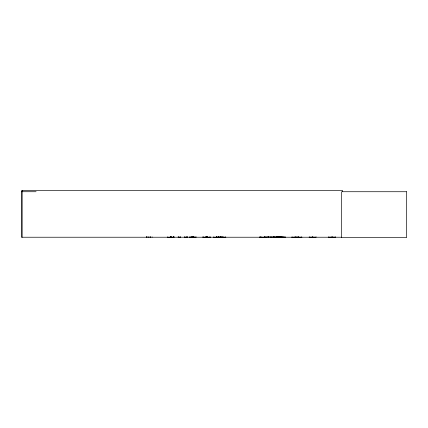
<?xml version="1.0" encoding="UTF-8"?>
<svg xmlns="http://www.w3.org/2000/svg" width="428" height="428" viewBox="0 0 428 428"><rect width="100%" height="100%" fill="white"/><g stroke="black" fill="none" stroke-linecap="round" stroke-linejoin="round"><path stroke-width="0.64" d="M189.256 236.85L189.251 237.23L196.142 237.214L196.142 236.85M210.533 236.85L210.533 237.23L202.76 237.214L202.813 236.85M209.586 237.23L209.634 236.85M223.48 237.23L223.518 236.85M259.518 237.23L260.283 237.182M259.673 237.171L259.705 236.85M273.144 237.182L273.101 236.754M273.289 237.171L273.257 236.754M279.11 237.133L279.147 236.85M213.524 237.23L225.824 237.192M261.465 237.182L266.104 237.182M187.523 237.182L187.566 236.882L187.608 237.23M173.212 237.23L173.276 236.754M291.81 237.182L301.959 237.182M190.198 237.182L190.23 236.882L190.267 237.23M213.743 237.182L213.781 236.882L213.813 237.23M218.184 237.182L218.221 236.882M184.495 237.182L187.566 237.133M184.73 237.182L184.773 236.882M173.484 237.182L173.533 236.882M22.738 190.867L21.4 190.867L21.4 237.23L341.747 237.23M21.4 191.728L36.08 191.728M267.029 236.882L285.492 237.214L285.492 236.85M309.219 237.133L316.105 237.182L316.105 236.85M328.629 237.133L335.515 237.133M207.339 237.182L207.291 236.882M180.498 237.182L178.257 237.182M180.258 237.182L180.209 236.882M193.986 237.182L193.943 236.882M191.193 237.182L191.15 236.882L191.107 237.23M279.463 237.171L279.489 236.754M219.109 237.133L219.157 236.85M284.101 237.182L284.064 236.882M279.452 237.192L279.409 236.85M221.228 237.182L221.196 236.882M216.6 237.23L216.541 236.754M278.73 237.182L278.708 236.882M278.109 237.182L278.088 236.882M225.727 237.171L225.706 236.85M178.53 237.23L178.396 236.754M342.416 191.728L342.416 190.385L22.154 190.385L22.154 237.23M335.515 236.85L335.515 237.23M332.192 236.754L332.192 237.23M331.951 236.754L331.951 237.23M328.629 236.85L328.629 237.23M312.782 236.754L312.782 237.23M312.542 236.754L312.542 237.23M309.219 236.85L309.219 237.23M301.735 236.85L301.735 237.23M298.701 236.754L298.701 237.23M298.519 236.754L298.519 237.23M297.305 236.85L297.305 237.23M296.47 236.85L296.47 237.23M295.256 236.754L295.256 237.23M295.074 236.754L295.074 237.23M292.035 236.85L292.035 237.23M284.031 236.85L284.031 237.23M283.464 236.85L283.464 237.23M282.742 236.85L282.742 237.23M282.17 236.754L282.17 237.23M281.934 236.754L281.934 237.23M281.148 236.754L281.148 237.23M280.982 236.754L280.982 237.23M280.891 236.754L280.891 237.23M280.747 236.754L280.747 237.23M280.072 236.85L280.072 237.23M279.281 236.754L279.259 237.23L279.184 236.85M278.687 236.85L278.687 237.23M278.612 236.85L278.612 237.23M278.061 237.23L278.002 236.754L277.981 237.23M277.9 236.85L277.9 237.23M277.349 236.754L277.344 237.23M276.782 236.754L276.804 237.23M276.418 236.754L276.418 237.23M275.632 236.85L275.632 237.23M274.819 236.85L274.819 237.23M274.3 236.85L274.3 237.23M273.845 236.85L273.845 237.23M273.321 236.85L273.321 237.23M271.432 236.85L271.432 237.23M270.373 236.85L270.373 237.23M268.704 236.754L268.704 237.23M268.554 236.754L268.554 237.23M266.992 236.85L266.992 237.23M266.179 236.85L266.179 237.23M265.242 236.657L265.242 237.23M264.616 236.754L264.616 237.23M264.456 236.657L264.461 237.23M261.733 236.85L261.733 237.23M260.406 236.754L260.385 237.23M260.326 236.85L260.326 237.23M222.309 236.754L222.309 237.23M222.084 236.754L222.084 237.23M221.164 236.85L221.164 237.23M220.789 236.754L220.789 237.23M220.666 236.754L220.666 237.23M220.634 236.754L220.634 237.23M220.441 236.754L220.441 237.23M219.072 236.85L219.072 237.23M218.569 236.657L218.569 237.23M218.285 236.754L218.259 237.23M218.114 236.754L218.114 237.23M217.044 236.85L217.044 237.23M216.696 236.754L216.696 237.23M216.327 236.85L216.327 237.23M207.248 236.85L207.2 237.23M207.141 236.754L207.141 237.23M206.901 236.754L206.901 237.23M206.462 236.754L206.44 237.23M206.141 236.657L206.205 237.23M205.354 236.657L205.354 237.23M195.104 236.85L195.104 237.23M193.9 236.85L193.9 237.23M193.312 236.754L193.312 237.23M193.146 236.754L193.146 237.23M192.814 236.754L192.819 237.23M192.6 236.657L192.584 237.23M191.851 236.754L191.851 237.23M191.755 236.754L191.755 237.23M186.961 236.754L186.961 237.23M186.865 236.754L186.865 237.23M184.816 236.85L184.816 237.23M180.161 236.85L180.161 237.23M178.16 236.85L178.16 237.23M174.233 236.85L174.228 237.23L167.348 237.214L167.348 236.85M173.575 236.85L173.575 237.23M173.345 236.754L173.345 237.23M171.575 236.85L171.575 237.23M171.136 236.754L171.136 237.23M170.906 236.754L170.916 237.23M170.863 236.657L170.863 237.23M170.665 236.754L170.676 237.23M170.392 236.85L170.392 237.23M170.349 236.85L170.349 237.23M152.079 236.85L152.079 237.23M150.651 236.85L150.651 237.23M150.287 236.85L150.287 237.23M149.902 236.85L149.902 237.23M148.446 236.85L148.446 237.23M147.917 236.657L147.917 237.23M146.713 236.657L146.713 237.23M146.579 236.657L146.579 237.23M406.6 191.728L341.662 191.728L341.662 237.615L406.6 237.615L406.6 191.728M203.723 237.182L203.717 236.882L203.707 237.23M277.189 237.23L277.189 236.754L277.178 237.23M276.574 237.23L276.574 236.754L276.563 237.23"/></g></svg>
